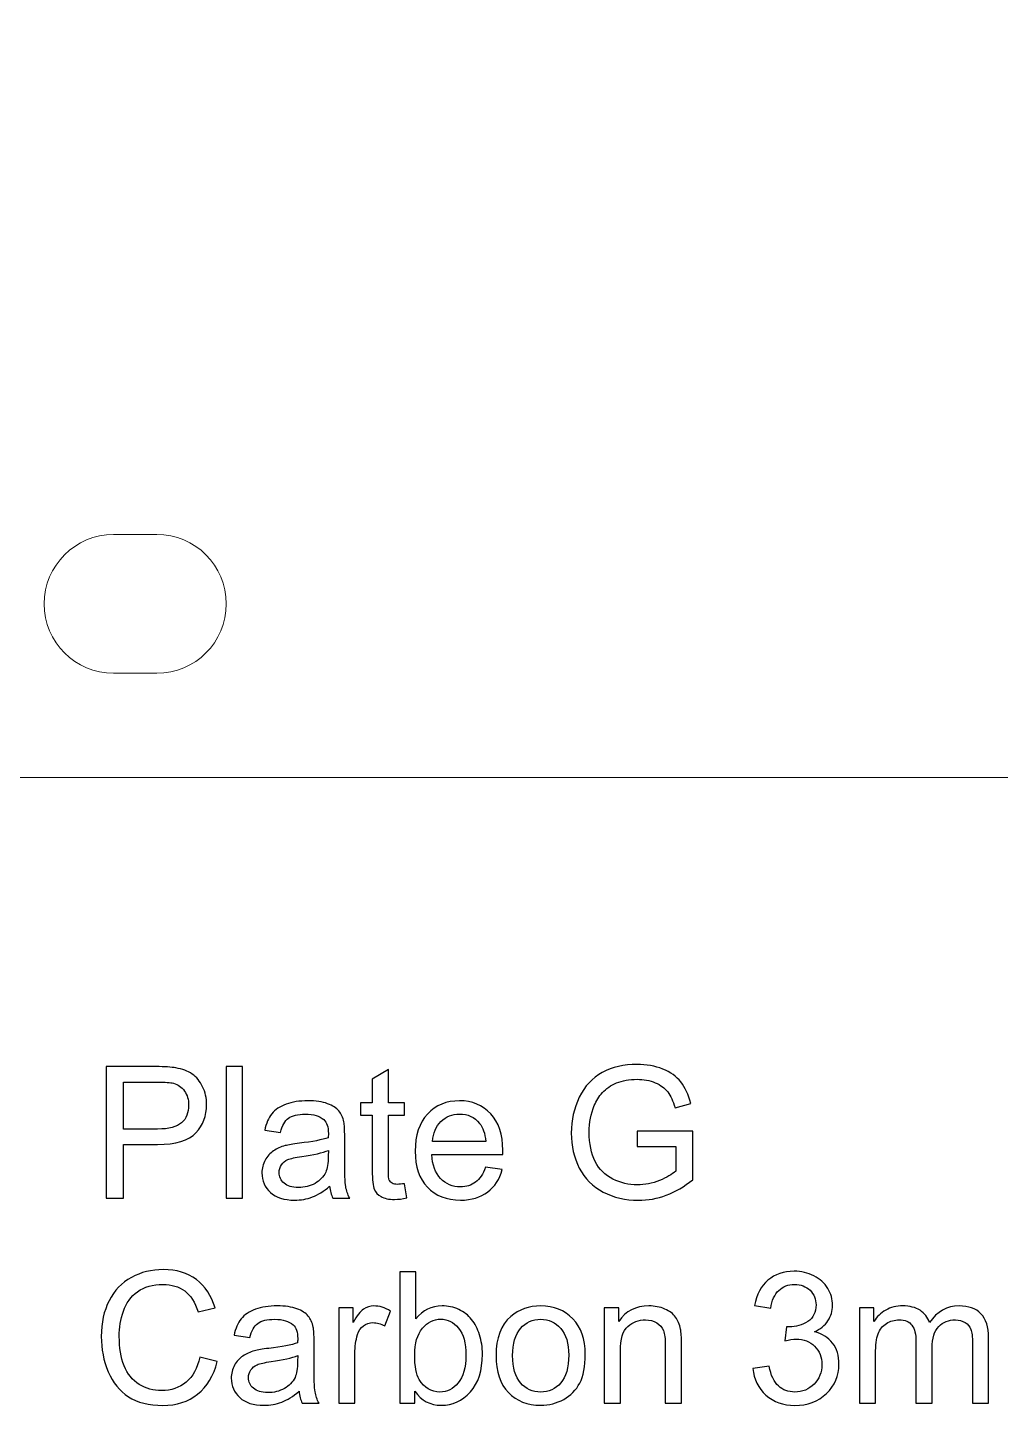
# Model space of a CAD drawing. Header units: millimetres. Extents: x -182 to 182, y -145 to 145.
# Drawn here: x -62.54 to -40.1, y 6.64 to 38.41 of the extents above; entities that cross this region are included whole.
import ezdxf

# ---------------------------------------------------------------- set-up
doc = ezdxf.new("R2010")
doc.units = ezdxf.units.MM
doc.header["$MEASUREMENT"] = 0
doc.layers.add('layer 1', color=7, linetype='Continuous')

msp = doc.modelspace()

# ---------------------------------------------------------------- linework, layer by layer
at = {"layer": 'layer 1', "color": 7, "lineweight": 9}
for points, knots in [([(-66.5555, 77.1224), (-66.5555, 77.1224), (-18.5555, 77.1224), (-18.5555, 77.1224), (-18.5555, 77.1224), (-16.3555, 77.1224), (-14.5555, 75.3224), (-14.5555, 73.1224), (-14.5555, 73.1224), (-14.5555, 73.1224), (-14.5555, 25.1224), (-14.5555, 25.1224), (-14.5555, 25.1224), (-14.5555, 22.9224), (-16.3555, 21.1224), (-18.5555, 21.1224), (-18.5555, 21.1224), (-18.5555, 21.1224), (-66.5555, 21.1224), (-66.5555, 21.1224), (-66.5555, 21.1224), (-68.7555, 21.1224), (-70.5555, 22.9224), (-70.5555, 25.1224), (-70.5555, 25.1224), (-70.5555, 25.1224), (-70.5555, 73.1224), (-70.5555, 73.1224), (-70.5555, 73.1224), (-70.5555, 75.3224), (-68.7555, 77.1224), (-66.5555, 77.1224)], [0, 0, 0, 0, 0.1111111, 0.1111111, 0.1111111, 0.1111111, 0.2222222, 0.2222222, 0.2222222, 0.2222222, 0.3333333, 0.3333333, 0.3333333, 0.3333333, 0.4444444, 0.4444444, 0.4444444, 0.4444444, 0.5555556, 0.5555556, 0.5555556, 0.5555556, 0.6666667, 0.6666667, 0.6666667, 0.6666667, 0.7777778, 0.7777778, 0.7777778, 0.7777778, 1, 1, 1, 1]), ([(-59.5637, 26.7224), (-59.5637, 26.7224), (-59.5555, 26.7224), (-59.5555, 26.7224), (-59.5555, 26.7224), (-58.6719, 26.7224), (-57.9555, 26.006), (-57.9555, 25.1224), (-57.9555, 25.1224), (-57.9555, 24.2388), (-58.6719, 23.5224), (-59.5555, 23.5224), (-59.5555, 23.5224), (-59.5555, 23.5224), (-59.5637, 23.5224), (-59.5637, 23.5224), (-59.5637, 23.5224), (-59.5637, 23.5224), (-60.5473, 23.5224), (-60.5473, 23.5224), (-60.5473, 23.5224), (-60.5473, 23.5224), (-60.5555, 23.5224), (-60.5555, 23.5224), (-60.5555, 23.5224), (-61.4391, 23.5224), (-62.1555, 24.2388), (-62.1555, 25.1224), (-62.1555, 25.1224), (-62.1555, 26.006), (-61.4391, 26.7224), (-60.5555, 26.7224), (-60.5555, 26.7224), (-60.5555, 26.7224), (-60.5473, 26.7224), (-60.5473, 26.7224), (-60.5473, 26.7224), (-60.5473, 26.7224), (-59.5637, 26.7224), (-59.5637, 26.7224)], [0, 0, 0, 0, 0.0909091, 0.0909091, 0.0909091, 0.0909091, 0.1818182, 0.1818182, 0.1818182, 0.1818182, 0.2727273, 0.2727273, 0.2727273, 0.2727273, 0.3636364, 0.3636364, 0.3636364, 0.3636364, 0.4545455, 0.4545455, 0.4545455, 0.4545455, 0.5454545, 0.5454545, 0.5454545, 0.5454545, 0.6363636, 0.6363636, 0.6363636, 0.6363636, 0.7272727, 0.7272727, 0.7272727, 0.7272727, 0.8181818, 0.8181818, 0.8181818, 0.8181818, 1, 1, 1, 1])]:
    msp.add_open_spline(points, degree=3, knots=knots, dxfattribs=at)
at = {"layer": 'layer 1', "color": 242}
for points, knots in [([(-60.7241, 11.4224), (-60.7241, 11.4224), (-60.7241, 14.4534), (-60.7241, 14.4534), (-60.7241, 14.4534), (-60.7241, 14.4534), (-59.5797, 14.4534), (-59.5797, 14.4534), (-59.5797, 14.4534), (-59.3787, 14.4534), (-59.2248, 14.4436), (-59.1183, 14.4245), (-59.1183, 14.4245), (-58.9694, 14.3998), (-58.8446, 14.3525), (-58.7437, 14.2834), (-58.7437, 14.2834), (-58.6428, 14.2136), (-58.5616, 14.1162), (-58.5002, 13.9913), (-58.5002, 13.9913), (-58.4389, 13.8664), (-58.4085, 13.7288), (-58.4085, 13.5786), (-58.4085, 13.5786), (-58.4085, 13.3217), (-58.4904, 13.1037), (-58.6548, 12.9259), (-58.6548, 12.9259), (-58.8184, 12.7474), (-59.1155, 12.6585), (-59.5445, 12.6585), (-59.5445, 12.6585), (-59.5445, 12.6585), (-60.322, 12.6585), (-60.322, 12.6585), (-60.322, 12.6585), (-60.322, 12.6585), (-60.322, 11.4224), (-60.322, 11.4224), (-60.322, 11.4224), (-60.322, 11.4224), (-60.7241, 11.4224), (-60.7241, 11.4224)], [0, 0, 0, 0, 0.0833333, 0.0833333, 0.0833333, 0.0833333, 0.1666667, 0.1666667, 0.1666667, 0.1666667, 0.25, 0.25, 0.25, 0.25, 0.3333333, 0.3333333, 0.3333333, 0.3333333, 0.4166667, 0.4166667, 0.4166667, 0.4166667, 0.5, 0.5, 0.5, 0.5, 0.5833333, 0.5833333, 0.5833333, 0.5833333, 0.6666667, 0.6666667, 0.6666667, 0.6666667, 0.75, 0.75, 0.75, 0.75, 0.8333333, 0.8333333, 0.8333333, 0.8333333, 1, 1, 1, 1]), ([(-57.9556, 11.4224), (-57.9556, 11.4224), (-57.9556, 14.4534), (-57.9556, 14.4534), (-57.9556, 14.4534), (-57.9556, 14.4534), (-57.583, 14.4534), (-57.583, 14.4534), (-57.583, 14.4534), (-57.583, 14.4534), (-57.583, 11.4224), (-57.583, 11.4224), (-57.583, 11.4224), (-57.583, 11.4224), (-57.9556, 11.4224), (-57.9556, 11.4224)], [0, 0, 0, 0, 0.2, 0.2, 0.2, 0.2, 0.4, 0.4, 0.4, 0.4, 0.6, 0.6, 0.6, 0.6, 1, 1, 1, 1]), ([(-53.8436, 11.7547), (-53.8436, 11.7547), (-53.7928, 11.4259), (-53.7928, 11.4259), (-53.7928, 11.4259), (-53.8973, 11.4041), (-53.9911, 11.3928), (-54.0729, 11.3928), (-54.0729, 11.3928), (-54.2077, 11.3928), (-54.3121, 11.4139), (-54.3869, 11.457), (-54.3869, 11.457), (-54.461, 11.5), (-54.5132, 11.5557), (-54.5435, 11.6256), (-54.5435, 11.6256), (-54.5739, 11.6954), (-54.5887, 11.8422), (-54.5887, 12.0659), (-54.5887, 12.0659), (-54.5887, 12.0659), (-54.5887, 13.3316), (-54.5887, 13.3316), (-54.5887, 13.3316), (-54.5887, 13.3316), (-54.8639, 13.3316), (-54.8639, 13.3316), (-54.8639, 13.3316), (-54.8639, 13.3316), (-54.8639, 13.6195), (-54.8639, 13.6195), (-54.8639, 13.6195), (-54.8639, 13.6195), (-54.5887, 13.6195), (-54.5887, 13.6195), (-54.5887, 13.6195), (-54.5887, 13.6195), (-54.5887, 14.1628), (-54.5887, 14.1628), (-54.5887, 14.1628), (-54.5887, 14.1628), (-54.2162, 14.3864), (-54.2162, 14.3864), (-54.2162, 14.3864), (-54.2162, 14.3864), (-54.2162, 13.6195), (-54.2162, 13.6195), (-54.2162, 13.6195), (-54.2162, 13.6195), (-53.8436, 13.6195), (-53.8436, 13.6195), (-53.8436, 13.6195), (-53.8436, 13.6195), (-53.8436, 13.3316), (-53.8436, 13.3316), (-53.8436, 13.3316), (-53.8436, 13.3316), (-54.2162, 13.3316), (-54.2162, 13.3316), (-54.2162, 13.3316), (-54.2162, 13.3316), (-54.2162, 12.0447), (-54.2162, 12.0447), (-54.2162, 12.0447), (-54.2162, 11.9382), (-54.2098, 11.8697), (-54.1964, 11.8394), (-54.1964, 11.8394), (-54.1837, 11.809), (-54.1626, 11.7851), (-54.1329, 11.7667), (-54.1329, 11.7667), (-54.1033, 11.7491), (-54.061, 11.7399), (-54.0059, 11.7399), (-54.0059, 11.7399), (-53.965, 11.7399), (-53.9107, 11.7448), (-53.8436, 11.7547)], [0, 0, 0, 0, 0.047619, 0.047619, 0.047619, 0.047619, 0.0952381, 0.0952381, 0.0952381, 0.0952381, 0.1428571, 0.1428571, 0.1428571, 0.1428571, 0.1904762, 0.1904762, 0.1904762, 0.1904762, 0.2380952, 0.2380952, 0.2380952, 0.2380952, 0.2857143, 0.2857143, 0.2857143, 0.2857143, 0.3333333, 0.3333333, 0.3333333, 0.3333333, 0.3809524, 0.3809524, 0.3809524, 0.3809524, 0.4285714, 0.4285714, 0.4285714, 0.4285714, 0.4761905, 0.4761905, 0.4761905, 0.4761905, 0.5238095, 0.5238095, 0.5238095, 0.5238095, 0.5714286, 0.5714286, 0.5714286, 0.5714286, 0.6190476, 0.6190476, 0.6190476, 0.6190476, 0.6666667, 0.6666667, 0.6666667, 0.6666667, 0.7142857, 0.7142857, 0.7142857, 0.7142857, 0.7619048, 0.7619048, 0.7619048, 0.7619048, 0.8095238, 0.8095238, 0.8095238, 0.8095238, 0.8571429, 0.8571429, 0.8571429, 0.8571429, 0.9047619, 0.9047619, 0.9047619, 0.9047619, 1, 1, 1, 1]), ([(-48.4807, 12.612), (-48.4807, 12.612), (-48.4807, 12.9676), (-48.4807, 12.9676), (-48.4807, 12.9676), (-48.4807, 12.9676), (-47.198, 12.9676), (-47.198, 12.9676), (-47.198, 12.9676), (-47.198, 12.9676), (-47.198, 11.8443), (-47.198, 11.8443), (-47.198, 11.8443), (-47.3948, 11.6877), (-47.598, 11.5692), (-47.8076, 11.4901), (-47.8076, 11.4901), (-48.0171, 11.4111), (-48.2323, 11.3716), (-48.4525, 11.3716), (-48.4525, 11.3716), (-48.7502, 11.3716), (-49.0204, 11.4351), (-49.2638, 11.5628), (-49.2638, 11.5628), (-49.5066, 11.6898), (-49.6907, 11.8747), (-49.8142, 12.1153), (-49.8142, 12.1153), (-49.9383, 12.3565), (-50.0004, 12.6261), (-50.0004, 12.9231), (-50.0004, 12.9231), (-50.0004, 13.218), (-49.9391, 13.4932), (-49.8156, 13.7493), (-49.8156, 13.7493), (-49.6921, 14.0047), (-49.515, 14.1945), (-49.2836, 14.318), (-49.2836, 14.318), (-49.0522, 14.4422), (-48.7855, 14.5042), (-48.4835, 14.5042), (-48.4835, 14.5042), (-48.2648, 14.5042), (-48.0665, 14.469), (-47.8894, 14.3977), (-47.8894, 14.3977), (-47.7123, 14.3264), (-47.5733, 14.2277), (-47.4732, 14.1014), (-47.4732, 14.1014), (-47.3723, 13.9744), (-47.2961, 13.8086), (-47.2439, 13.6047), (-47.2439, 13.6047), (-47.2439, 13.6047), (-47.6058, 13.5059), (-47.6058, 13.5059), (-47.6058, 13.5059), (-47.6517, 13.6597), (-47.7081, 13.7811), (-47.7751, 13.87), (-47.7751, 13.87), (-47.8429, 13.9581), (-47.9388, 14.0287), (-48.0644, 14.0816), (-48.0644, 14.0816), (-48.1893, 14.1345), (-48.3283, 14.1613), (-48.4814, 14.1613), (-48.4814, 14.1613), (-48.6641, 14.1613), (-48.8222, 14.1331), (-48.9562, 14.0774), (-48.9562, 14.0774), (-49.0896, 14.0216), (-49.1968, 13.9483), (-49.2794, 13.8565), (-49.2794, 13.8565), (-49.3612, 13.7655), (-49.4247, 13.6653), (-49.4699, 13.5567), (-49.4699, 13.5567), (-49.5468, 13.3683), (-49.5856, 13.1651), (-49.5856, 12.9457), (-49.5856, 12.9457), (-49.5856, 12.6748), (-49.539, 12.4483), (-49.4466, 12.2655), (-49.4466, 12.2655), (-49.3534, 12.0835), (-49.218, 11.948), (-49.0409, 11.8598), (-49.0409, 11.8598), (-48.8631, 11.7716), (-48.6747, 11.7272), (-48.475, 11.7272), (-48.475, 11.7272), (-48.3015, 11.7272), (-48.1321, 11.7611), (-47.967, 11.8281), (-47.967, 11.8281), (-47.8019, 11.8958), (-47.6771, 11.9671), (-47.5917, 12.044), (-47.5917, 12.044), (-47.5917, 12.044), (-47.5917, 12.612), (-47.5917, 12.612), (-47.5917, 12.612), (-47.5917, 12.612), (-48.4807, 12.612), (-48.4807, 12.612)], [0, 0, 0, 0, 0.0333333, 0.0333333, 0.0333333, 0.0333333, 0.0666667, 0.0666667, 0.0666667, 0.0666667, 0.1, 0.1, 0.1, 0.1, 0.1333333, 0.1333333, 0.1333333, 0.1333333, 0.1666667, 0.1666667, 0.1666667, 0.1666667, 0.2, 0.2, 0.2, 0.2, 0.2333333, 0.2333333, 0.2333333, 0.2333333, 0.2666667, 0.2666667, 0.2666667, 0.2666667, 0.3, 0.3, 0.3, 0.3, 0.3333333, 0.3333333, 0.3333333, 0.3333333, 0.3666667, 0.3666667, 0.3666667, 0.3666667, 0.4, 0.4, 0.4, 0.4, 0.4333333, 0.4333333, 0.4333333, 0.4333333, 0.4666667, 0.4666667, 0.4666667, 0.4666667, 0.5, 0.5, 0.5, 0.5, 0.5333333, 0.5333333, 0.5333333, 0.5333333, 0.5666667, 0.5666667, 0.5666667, 0.5666667, 0.6, 0.6, 0.6, 0.6, 0.6333333, 0.6333333, 0.6333333, 0.6333333, 0.6666667, 0.6666667, 0.6666667, 0.6666667, 0.7, 0.7, 0.7, 0.7, 0.7333333, 0.7333333, 0.7333333, 0.7333333, 0.7666667, 0.7666667, 0.7666667, 0.7666667, 0.8, 0.8, 0.8, 0.8, 0.8333333, 0.8333333, 0.8333333, 0.8333333, 0.8666667, 0.8666667, 0.8666667, 0.8666667, 0.9, 0.9, 0.9, 0.9, 0.9333333, 0.9333333, 0.9333333, 0.9333333, 1, 1, 1, 1]), ([(-60.322, 13.0141), (-60.322, 13.0141), (-59.5388, 13.0141), (-59.5388, 13.0141), (-59.5388, 13.0141), (-59.2792, 13.0141), (-59.0957, 13.0621), (-58.9864, 13.1588), (-58.9864, 13.1588), (-58.8777, 13.2554), (-58.8234, 13.3909), (-58.8234, 13.5666), (-58.8234, 13.5666), (-58.8234, 13.6929), (-58.8551, 13.8015), (-58.9193, 13.8918), (-58.9193, 13.8918), (-58.9835, 13.9821), (-59.0682, 14.0421), (-59.1726, 14.071), (-59.1726, 14.071), (-59.2404, 14.0887), (-59.3652, 14.0978), (-59.5466, 14.0978), (-59.5466, 14.0978), (-59.5466, 14.0978), (-60.322, 14.0978), (-60.322, 14.0978), (-60.322, 14.0978), (-60.322, 14.0978), (-60.322, 13.0141), (-60.322, 13.0141)], [0, 0, 0, 0, 0.1111111, 0.1111111, 0.1111111, 0.1111111, 0.2222222, 0.2222222, 0.2222222, 0.2222222, 0.3333333, 0.3333333, 0.3333333, 0.3333333, 0.4444444, 0.4444444, 0.4444444, 0.4444444, 0.5555556, 0.5555556, 0.5555556, 0.5555556, 0.6666667, 0.6666667, 0.6666667, 0.6666667, 0.7777778, 0.7777778, 0.7777778, 0.7777778, 1, 1, 1, 1]), ([(-55.5715, 11.6976), (-55.7098, 11.5797), (-55.8432, 11.4972), (-55.9709, 11.4485), (-55.9709, 11.4485), (-56.0986, 11.3998), (-56.2354, 11.3758), (-56.3822, 11.3758), (-56.3822, 11.3758), (-56.6235, 11.3758), (-56.809, 11.4344), (-56.9389, 11.5522), (-56.9389, 11.5522), (-57.0687, 11.6693), (-57.1336, 11.8196), (-57.1336, 12.0024), (-57.1336, 12.0024), (-57.1336, 12.1096), (-57.1089, 12.2077), (-57.0602, 12.2966), (-57.0602, 12.2966), (-57.0108, 12.3855), (-56.9466, 12.456), (-56.8676, 12.5097), (-56.8676, 12.5097), (-56.7879, 12.5633), (-56.699, 12.6042), (-56.5995, 12.6317), (-56.5995, 12.6317), (-56.5261, 12.6508), (-56.4154, 12.6691), (-56.2679, 12.6875), (-56.2679, 12.6875), (-55.9673, 12.7227), (-55.7451, 12.7658), (-55.6033, 12.8152), (-55.6033, 12.8152), (-55.6019, 12.866), (-55.6011, 12.8984), (-55.6011, 12.9118), (-55.6011, 12.9118), (-55.6011, 13.0628), (-55.6364, 13.1693), (-55.707, 13.2314), (-55.707, 13.2314), (-55.8022, 13.3154), (-55.944, 13.357), (-56.1317, 13.357), (-56.1317, 13.357), (-56.3074, 13.357), (-56.4372, 13.326), (-56.5205, 13.2646), (-56.5205, 13.2646), (-56.6044, 13.2032), (-56.6658, 13.0946), (-56.706, 12.9379), (-56.706, 12.9379), (-56.706, 12.9379), (-57.0701, 12.9887), (-57.0701, 12.9887), (-57.0701, 12.9887), (-57.0369, 13.1446), (-56.9826, 13.2709), (-56.9064, 13.3669), (-56.9064, 13.3669), (-56.8302, 13.4629), (-56.7201, 13.5362), (-56.5762, 13.5884), (-56.5762, 13.5884), (-56.433, 13.6399), (-56.2658, 13.666), (-56.0767, 13.666), (-56.0767, 13.666), (-55.889, 13.666), (-55.7359, 13.6442), (-55.6181, 13.5997), (-55.6181, 13.5997), (-55.501, 13.5553), (-55.4142, 13.5002), (-55.3591, 13.4332), (-55.3591, 13.4332), (-55.3041, 13.3662), (-55.2653, 13.2815), (-55.2427, 13.1792), (-55.2427, 13.1792), (-55.2307, 13.1157), (-55.2244, 13.0014), (-55.2244, 12.837), (-55.2244, 12.837), (-55.2244, 12.837), (-55.2244, 12.3431), (-55.2244, 12.3431), (-55.2244, 12.3431), (-55.2244, 11.9981), (-55.2166, 11.7801), (-55.2011, 11.6877), (-55.2011, 11.6877), (-55.1863, 11.5953), (-55.1552, 11.5071), (-55.1101, 11.4224), (-55.1101, 11.4224), (-55.1101, 11.4224), (-55.4995, 11.4224), (-55.4995, 11.4224), (-55.4995, 11.4224), (-55.5369, 11.5007), (-55.5609, 11.5924), (-55.5715, 11.6976)], [0, 0, 0, 0, 0.0357143, 0.0357143, 0.0357143, 0.0357143, 0.0714286, 0.0714286, 0.0714286, 0.0714286, 0.1071429, 0.1071429, 0.1071429, 0.1071429, 0.1428571, 0.1428571, 0.1428571, 0.1428571, 0.1785714, 0.1785714, 0.1785714, 0.1785714, 0.2142857, 0.2142857, 0.2142857, 0.2142857, 0.25, 0.25, 0.25, 0.25, 0.2857143, 0.2857143, 0.2857143, 0.2857143, 0.3214286, 0.3214286, 0.3214286, 0.3214286, 0.3571429, 0.3571429, 0.3571429, 0.3571429, 0.3928571, 0.3928571, 0.3928571, 0.3928571, 0.4285714, 0.4285714, 0.4285714, 0.4285714, 0.4642857, 0.4642857, 0.4642857, 0.4642857, 0.5, 0.5, 0.5, 0.5, 0.5357143, 0.5357143, 0.5357143, 0.5357143, 0.5714286, 0.5714286, 0.5714286, 0.5714286, 0.6071429, 0.6071429, 0.6071429, 0.6071429, 0.6428571, 0.6428571, 0.6428571, 0.6428571, 0.6785714, 0.6785714, 0.6785714, 0.6785714, 0.7142857, 0.7142857, 0.7142857, 0.7142857, 0.75, 0.75, 0.75, 0.75, 0.7857143, 0.7857143, 0.7857143, 0.7857143, 0.8214286, 0.8214286, 0.8214286, 0.8214286, 0.8571429, 0.8571429, 0.8571429, 0.8571429, 0.8928571, 0.8928571, 0.8928571, 0.8928571, 0.9285714, 0.9285714, 0.9285714, 0.9285714, 1, 1, 1, 1]), ([(-51.9774, 12.1336), (-51.9774, 12.1336), (-51.5922, 12.0828), (-51.5922, 12.0828), (-51.5922, 12.0828), (-51.6522, 11.8591), (-51.7643, 11.6849), (-51.928, 11.5614), (-51.928, 11.5614), (-52.0917, 11.4379), (-52.3006, 11.3758), (-52.5553, 11.3758), (-52.5553, 11.3758), (-52.8756, 11.3758), (-53.1296, 11.4746), (-53.3173, 11.6722), (-53.3173, 11.6722), (-53.5049, 11.869), (-53.5988, 12.1463), (-53.5988, 12.5026), (-53.5988, 12.5026), (-53.5988, 12.8709), (-53.5042, 13.1573), (-53.3144, 13.3605), (-53.3144, 13.3605), (-53.1246, 13.5644), (-52.8784, 13.666), (-52.5757, 13.666), (-52.5757, 13.666), (-52.2829, 13.666), (-52.0437, 13.5666), (-51.8582, 13.3669), (-51.8582, 13.3669), (-51.6726, 13.1672), (-51.5795, 12.8864), (-51.5795, 12.5245), (-51.5795, 12.5245), (-51.5795, 12.5026), (-51.5802, 12.4694), (-51.5816, 12.4257), (-51.5816, 12.4257), (-51.5816, 12.4257), (-53.2178, 12.4257), (-53.2178, 12.4257), (-53.2178, 12.4257), (-53.2037, 12.1851), (-53.1359, 12.0002), (-53.0132, 11.8725), (-53.0132, 11.8725), (-52.8911, 11.7448), (-52.738, 11.6806), (-52.5553, 11.6806), (-52.5553, 11.6806), (-52.4191, 11.6806), (-52.3027, 11.7166), (-52.2067, 11.7886), (-52.2067, 11.7886), (-52.1101, 11.8605), (-52.0339, 11.9756), (-51.9774, 12.1336)], [0, 0, 0, 0, 0.0625, 0.0625, 0.0625, 0.0625, 0.125, 0.125, 0.125, 0.125, 0.1875, 0.1875, 0.1875, 0.1875, 0.25, 0.25, 0.25, 0.25, 0.3125, 0.3125, 0.3125, 0.3125, 0.375, 0.375, 0.375, 0.375, 0.4375, 0.4375, 0.4375, 0.4375, 0.5, 0.5, 0.5, 0.5, 0.5625, 0.5625, 0.5625, 0.5625, 0.625, 0.625, 0.625, 0.625, 0.6875, 0.6875, 0.6875, 0.6875, 0.75, 0.75, 0.75, 0.75, 0.8125, 0.8125, 0.8125, 0.8125, 0.875, 0.875, 0.875, 0.875, 1, 1, 1, 1]), ([(-53.1966, 12.7305), (-53.1966, 12.7305), (-51.9732, 12.7305), (-51.9732, 12.7305), (-51.9732, 12.7305), (-51.9894, 12.9153), (-52.0367, 13.0536), (-52.1136, 13.1461), (-52.1136, 13.1461), (-52.2314, 13.2893), (-52.3852, 13.3613), (-52.5736, 13.3613), (-52.5736, 13.3613), (-52.7443, 13.3613), (-52.8876, 13.3041), (-53.004, 13.1898), (-53.004, 13.1898), (-53.1197, 13.0755), (-53.1839, 12.9224), (-53.1966, 12.7305)], [0, 0, 0, 0, 0.1666667, 0.1666667, 0.1666667, 0.1666667, 0.3333333, 0.3333333, 0.3333333, 0.3333333, 0.5, 0.5, 0.5, 0.5, 0.6666667, 0.6666667, 0.6666667, 0.6666667, 1, 1, 1, 1]), ([(-55.6011, 12.5231), (-55.7366, 12.468), (-55.9398, 12.4215), (-56.2107, 12.3834), (-56.2107, 12.3834), (-56.3646, 12.3615), (-56.4732, 12.3368), (-56.5367, 12.3093), (-56.5367, 12.3093), (-56.6002, 12.2818), (-56.6489, 12.2415), (-56.6835, 12.1893), (-56.6835, 12.1893), (-56.718, 12.1364), (-56.7357, 12.0779), (-56.7357, 12.0129), (-56.7357, 12.0129), (-56.7357, 11.9149), (-56.6983, 11.8323), (-56.6228, 11.7667), (-56.6228, 11.7667), (-56.5473, 11.7011), (-56.4372, 11.6679), (-56.2926, 11.6679), (-56.2926, 11.6679), (-56.1494, 11.6679), (-56.0217, 11.699), (-55.9095, 11.7618), (-55.9095, 11.7618), (-55.798, 11.8239), (-55.7154, 11.9092), (-55.6632, 12.0172), (-55.6632, 12.0172), (-55.623, 12.1011), (-55.6033, 12.2246), (-55.6033, 12.3876), (-55.6033, 12.3876), (-55.6033, 12.3876), (-55.6011, 12.5231), (-55.6011, 12.5231)], [0, 0, 0, 0, 0.0909091, 0.0909091, 0.0909091, 0.0909091, 0.1818182, 0.1818182, 0.1818182, 0.1818182, 0.2727273, 0.2727273, 0.2727273, 0.2727273, 0.3636364, 0.3636364, 0.3636364, 0.3636364, 0.4545455, 0.4545455, 0.4545455, 0.4545455, 0.5454545, 0.5454545, 0.5454545, 0.5454545, 0.6363636, 0.6363636, 0.6363636, 0.6363636, 0.7272727, 0.7272727, 0.7272727, 0.7272727, 0.8181818, 0.8181818, 0.8181818, 0.8181818, 1, 1, 1, 1]), ([(-58.5652, 7.7564), (-58.5652, 7.7564), (-58.163, 7.6548), (-58.163, 7.6548), (-58.163, 7.6548), (-58.2469, 7.3253), (-58.3979, 7.0748), (-58.616, 6.9019), (-58.616, 6.9019), (-58.834, 6.7291), (-59.1007, 6.6423), (-59.416, 6.6423), (-59.416, 6.6423), (-59.742, 6.6423), (-60.0073, 6.7086), (-60.2119, 6.842), (-60.2119, 6.842), (-60.4165, 6.9746), (-60.5717, 7.1672), (-60.6783, 7.4191), (-60.6783, 7.4191), (-60.7848, 7.6717), (-60.8384, 7.9419), (-60.8384, 8.2312), (-60.8384, 8.2312), (-60.8384, 8.5466), (-60.7785, 8.8217), (-60.6578, 9.0567), (-60.6578, 9.0567), (-60.5372, 9.2916), (-60.3657, 9.4701), (-60.1435, 9.5922), (-60.1435, 9.5922), (-59.9212, 9.7143), (-59.6764, 9.7749), (-59.4097, 9.7749), (-59.4097, 9.7749), (-59.1063, 9.7749), (-58.8516, 9.698), (-58.6456, 9.5435), (-58.6456, 9.5435), (-58.4389, 9.389), (-58.2949, 9.1724), (-58.2138, 8.893), (-58.2138, 8.893), (-58.2138, 8.893), (-58.6075, 8.7999), (-58.6075, 8.7999), (-58.6075, 8.7999), (-58.6773, 9.02), (-58.7796, 9.1809), (-58.913, 9.2811), (-58.913, 9.2811), (-59.0463, 9.382), (-59.2143, 9.432), (-59.4168, 9.432), (-59.4168, 9.432), (-59.6489, 9.432), (-59.8436, 9.3763), (-59.9995, 9.2648), (-59.9995, 9.2648), (-60.1555, 9.1534), (-60.2655, 9.0031), (-60.3283, 8.8154), (-60.3283, 8.8154), (-60.3918, 8.627), (-60.4236, 8.433), (-60.4236, 8.2333), (-60.4236, 8.2333), (-60.4236, 7.9758), (-60.3862, 7.7507), (-60.3114, 7.5588), (-60.3114, 7.5588), (-60.2366, 7.3662), (-60.1202, 7.223), (-59.9621, 7.1277), (-59.9621, 7.1277), (-59.8041, 7.0325), (-59.6334, 6.9852), (-59.4492, 6.9852), (-59.4492, 6.9852), (-59.2248, 6.9852), (-59.0358, 7.0501), (-58.8805, 7.1792), (-58.8805, 7.1792), (-58.7253, 7.309), (-58.6202, 7.501), (-58.5652, 7.7564)], [0, 0, 0, 0, 0.0434783, 0.0434783, 0.0434783, 0.0434783, 0.0869565, 0.0869565, 0.0869565, 0.0869565, 0.1304348, 0.1304348, 0.1304348, 0.1304348, 0.173913, 0.173913, 0.173913, 0.173913, 0.2173913, 0.2173913, 0.2173913, 0.2173913, 0.2608696, 0.2608696, 0.2608696, 0.2608696, 0.3043478, 0.3043478, 0.3043478, 0.3043478, 0.3478261, 0.3478261, 0.3478261, 0.3478261, 0.3913043, 0.3913043, 0.3913043, 0.3913043, 0.4347826, 0.4347826, 0.4347826, 0.4347826, 0.4782609, 0.4782609, 0.4782609, 0.4782609, 0.5217391, 0.5217391, 0.5217391, 0.5217391, 0.5652174, 0.5652174, 0.5652174, 0.5652174, 0.6086957, 0.6086957, 0.6086957, 0.6086957, 0.6521739, 0.6521739, 0.6521739, 0.6521739, 0.6956522, 0.6956522, 0.6956522, 0.6956522, 0.7391304, 0.7391304, 0.7391304, 0.7391304, 0.7826087, 0.7826087, 0.7826087, 0.7826087, 0.826087, 0.826087, 0.826087, 0.826087, 0.8695652, 0.8695652, 0.8695652, 0.8695652, 0.9130435, 0.9130435, 0.9130435, 0.9130435, 1, 1, 1, 1]), ([(-53.6066, 6.6931), (-53.6066, 6.6931), (-53.9537, 6.6931), (-53.9537, 6.6931), (-53.9537, 6.6931), (-53.9537, 6.6931), (-53.9537, 9.7241), (-53.9537, 9.7241), (-53.9537, 9.7241), (-53.9537, 9.7241), (-53.5812, 9.7241), (-53.5812, 9.7241), (-53.5812, 9.7241), (-53.5812, 9.7241), (-53.5812, 8.6425), (-53.5812, 8.6425), (-53.5812, 8.6425), (-53.4239, 8.8387), (-53.2235, 8.9367), (-52.9794, 8.9367), (-52.9794, 8.9367), (-52.8446, 8.9367), (-52.7162, 8.9099), (-52.5956, 8.8556), (-52.5956, 8.8556), (-52.4749, 8.8013), (-52.3761, 8.7244), (-52.2978, 8.6263), (-52.2978, 8.6263), (-52.2202, 8.5275), (-52.1588, 8.409), (-52.1151, 8.27), (-52.1151, 8.27), (-52.0706, 8.1317), (-52.0488, 7.9828), (-52.0488, 7.8248), (-52.0488, 7.8248), (-52.0488, 7.4494), (-52.1419, 7.1588), (-52.3274, 6.9542), (-52.3274, 6.9542), (-52.5137, 6.7488), (-52.7367, 6.6465), (-52.997, 6.6465), (-52.997, 6.6465), (-53.2559, 6.6465), (-53.4591, 6.7545), (-53.6066, 6.9697), (-53.6066, 6.9697), (-53.6066, 6.9697), (-53.6066, 6.6931), (-53.6066, 6.6931)], [0, 0, 0, 0, 0.0714286, 0.0714286, 0.0714286, 0.0714286, 0.1428571, 0.1428571, 0.1428571, 0.1428571, 0.2142857, 0.2142857, 0.2142857, 0.2142857, 0.2857143, 0.2857143, 0.2857143, 0.2857143, 0.3571429, 0.3571429, 0.3571429, 0.3571429, 0.4285714, 0.4285714, 0.4285714, 0.4285714, 0.5, 0.5, 0.5, 0.5, 0.5714286, 0.5714286, 0.5714286, 0.5714286, 0.6428571, 0.6428571, 0.6428571, 0.6428571, 0.7142857, 0.7142857, 0.7142857, 0.7142857, 0.7857143, 0.7857143, 0.7857143, 0.7857143, 0.8571429, 0.8571429, 0.8571429, 0.8571429, 1, 1, 1, 1]), ([(-45.8117, 7.4974), (-45.8117, 7.4974), (-45.4392, 7.5482), (-45.4392, 7.5482), (-45.4392, 7.5482), (-45.3961, 7.3366), (-45.3242, 7.1842), (-45.2219, 7.091), (-45.2219, 7.091), (-45.1196, 6.9979), (-44.994, 6.9513), (-44.8451, 6.9513), (-44.8451, 6.9513), (-44.6687, 6.9513), (-44.5198, 7.012), (-44.3999, 7.1334), (-44.3999, 7.1334), (-44.28, 7.2547), (-44.22, 7.405), (-44.22, 7.5842), (-44.22, 7.5842), (-44.22, 7.755), (-44.2757, 7.8961), (-44.3879, 8.0075), (-44.3879, 8.0075), (-44.4994, 8.1183), (-44.6412, 8.174), (-44.8141, 8.174), (-44.8141, 8.174), (-44.8846, 8.174), (-44.9721, 8.1599), (-45.0772, 8.1324), (-45.0772, 8.1324), (-45.0772, 8.1324), (-45.0356, 8.4584), (-45.0356, 8.4584), (-45.0356, 8.4584), (-45.0109, 8.4556), (-44.9904, 8.4542), (-44.9756, 8.4542), (-44.9756, 8.4542), (-44.8162, 8.4542), (-44.6736, 8.4958), (-44.5459, 8.5783), (-44.5459, 8.5783), (-44.4189, 8.6609), (-44.3554, 8.7879), (-44.3554, 8.9593), (-44.3554, 8.9593), (-44.3554, 9.0955), (-44.402, 9.2084), (-44.4944, 9.298), (-44.4944, 9.298), (-44.5869, 9.3876), (-44.7061, 9.432), (-44.8522, 9.432), (-44.8522, 9.432), (-44.9975, 9.432), (-45.1181, 9.3862), (-45.2148, 9.2945), (-45.2148, 9.2945), (-45.3115, 9.2027), (-45.3736, 9.0652), (-45.4011, 8.8817), (-45.4011, 8.8817), (-45.4011, 8.8817), (-45.7736, 8.9494), (-45.7736, 8.9494), (-45.7736, 8.9494), (-45.7277, 9.1992), (-45.6247, 9.3932), (-45.4632, 9.5308), (-45.4632, 9.5308), (-45.3023, 9.6684), (-45.1012, 9.7368), (-44.8613, 9.7368), (-44.8613, 9.7368), (-44.6962, 9.7368), (-44.5438, 9.7016), (-44.4048, 9.6303), (-44.4048, 9.6303), (-44.2651, 9.5597), (-44.1586, 9.4631), (-44.0852, 9.341), (-44.0852, 9.341), (-44.0111, 9.2183), (-43.9744, 9.0884), (-43.9744, 8.9509), (-43.9744, 8.9509), (-43.9744, 8.8203), (-44.0097, 8.7018), (-44.0796, 8.5946), (-44.0796, 8.5946), (-44.1501, 8.4873), (-44.2546, 8.4019), (-44.3921, 8.3384), (-44.3921, 8.3384), (-44.2129, 8.2975), (-44.0739, 8.2114), (-43.9744, 8.0809), (-43.9744, 8.0809), (-43.8757, 7.9511), (-43.8263, 7.7874), (-43.8263, 7.592), (-43.8263, 7.592), (-43.8263, 7.3274), (-43.9229, 7.1023), (-44.1156, 6.9182), (-44.1156, 6.9182), (-44.3089, 6.734), (-44.553, 6.6423), (-44.8479, 6.6423), (-44.8479, 6.6423), (-45.1139, 6.6423), (-45.3347, 6.722), (-45.5104, 6.8808), (-45.5104, 6.8808), (-45.6868, 7.0395), (-45.787, 7.2448), (-45.8117, 7.4974)], [0, 0, 0, 0, 0.0322581, 0.0322581, 0.0322581, 0.0322581, 0.0645161, 0.0645161, 0.0645161, 0.0645161, 0.0967742, 0.0967742, 0.0967742, 0.0967742, 0.1290323, 0.1290323, 0.1290323, 0.1290323, 0.1612903, 0.1612903, 0.1612903, 0.1612903, 0.1935484, 0.1935484, 0.1935484, 0.1935484, 0.2258065, 0.2258065, 0.2258065, 0.2258065, 0.2580645, 0.2580645, 0.2580645, 0.2580645, 0.2903226, 0.2903226, 0.2903226, 0.2903226, 0.3225806, 0.3225806, 0.3225806, 0.3225806, 0.3548387, 0.3548387, 0.3548387, 0.3548387, 0.3870968, 0.3870968, 0.3870968, 0.3870968, 0.4193548, 0.4193548, 0.4193548, 0.4193548, 0.4516129, 0.4516129, 0.4516129, 0.4516129, 0.483871, 0.483871, 0.483871, 0.483871, 0.516129, 0.516129, 0.516129, 0.516129, 0.5483871, 0.5483871, 0.5483871, 0.5483871, 0.5806452, 0.5806452, 0.5806452, 0.5806452, 0.6129032, 0.6129032, 0.6129032, 0.6129032, 0.6451613, 0.6451613, 0.6451613, 0.6451613, 0.6774194, 0.6774194, 0.6774194, 0.6774194, 0.7096774, 0.7096774, 0.7096774, 0.7096774, 0.7419355, 0.7419355, 0.7419355, 0.7419355, 0.7741935, 0.7741935, 0.7741935, 0.7741935, 0.8064516, 0.8064516, 0.8064516, 0.8064516, 0.8387097, 0.8387097, 0.8387097, 0.8387097, 0.8709677, 0.8709677, 0.8709677, 0.8709677, 0.9032258, 0.9032258, 0.9032258, 0.9032258, 0.9354839, 0.9354839, 0.9354839, 0.9354839, 1, 1, 1, 1]), ([(-56.2785, 6.9683), (-56.4168, 6.8504), (-56.5502, 6.7679), (-56.6779, 6.7192), (-56.6779, 6.7192), (-56.8056, 6.6705), (-56.9424, 6.6465), (-57.0892, 6.6465), (-57.0892, 6.6465), (-57.3305, 6.6465), (-57.516, 6.7051), (-57.6459, 6.8229), (-57.6459, 6.8229), (-57.7757, 6.94), (-57.8406, 7.0903), (-57.8406, 7.2731), (-57.8406, 7.2731), (-57.8406, 7.3803), (-57.8159, 7.4784), (-57.7672, 7.5673), (-57.7672, 7.5673), (-57.7178, 7.6562), (-57.6536, 7.7267), (-57.5746, 7.7804), (-57.5746, 7.7804), (-57.4949, 7.834), (-57.406, 7.8749), (-57.3065, 7.9024), (-57.3065, 7.9024), (-57.2331, 7.9215), (-57.1224, 7.9398), (-56.9749, 7.9582), (-56.9749, 7.9582), (-56.6743, 7.9934), (-56.4521, 8.0365), (-56.3103, 8.0859), (-56.3103, 8.0859), (-56.3089, 8.1367), (-56.3081, 8.1691), (-56.3081, 8.1825), (-56.3081, 8.1825), (-56.3081, 8.3335), (-56.3434, 8.44), (-56.414, 8.5021), (-56.414, 8.5021), (-56.5092, 8.5861), (-56.651, 8.6277), (-56.8387, 8.6277), (-56.8387, 8.6277), (-57.0144, 8.6277), (-57.1442, 8.5967), (-57.2275, 8.5353), (-57.2275, 8.5353), (-57.3114, 8.4739), (-57.3728, 8.3653), (-57.413, 8.2086), (-57.413, 8.2086), (-57.413, 8.2086), (-57.7771, 8.2594), (-57.7771, 8.2594), (-57.7771, 8.2594), (-57.7439, 8.4153), (-57.6896, 8.5416), (-57.6134, 8.6376), (-57.6134, 8.6376), (-57.5372, 8.7336), (-57.4271, 8.8069), (-57.2832, 8.8591), (-57.2832, 8.8591), (-57.14, 8.9106), (-56.9728, 8.9367), (-56.7837, 8.9367), (-56.7837, 8.9367), (-56.596, 8.9367), (-56.4429, 8.9149), (-56.3251, 8.8704), (-56.3251, 8.8704), (-56.208, 8.826), (-56.1212, 8.7709), (-56.0661, 8.7039), (-56.0661, 8.7039), (-56.0111, 8.6369), (-55.9723, 8.5522), (-55.9497, 8.4499), (-55.9497, 8.4499), (-55.9377, 8.3864), (-55.9314, 8.2721), (-55.9314, 8.1077), (-55.9314, 8.1077), (-55.9314, 8.1077), (-55.9314, 7.6138), (-55.9314, 7.6138), (-55.9314, 7.6138), (-55.9314, 7.2688), (-55.9236, 7.0508), (-55.9081, 6.9584), (-55.9081, 6.9584), (-55.8933, 6.866), (-55.8622, 6.7778), (-55.8171, 6.6931), (-55.8171, 6.6931), (-55.8171, 6.6931), (-56.2065, 6.6931), (-56.2065, 6.6931), (-56.2065, 6.6931), (-56.2439, 6.7714), (-56.2679, 6.8631), (-56.2785, 6.9683)], [0, 0, 0, 0, 0.0357143, 0.0357143, 0.0357143, 0.0357143, 0.0714286, 0.0714286, 0.0714286, 0.0714286, 0.1071429, 0.1071429, 0.1071429, 0.1071429, 0.1428571, 0.1428571, 0.1428571, 0.1428571, 0.1785714, 0.1785714, 0.1785714, 0.1785714, 0.2142857, 0.2142857, 0.2142857, 0.2142857, 0.25, 0.25, 0.25, 0.25, 0.2857143, 0.2857143, 0.2857143, 0.2857143, 0.3214286, 0.3214286, 0.3214286, 0.3214286, 0.3571429, 0.3571429, 0.3571429, 0.3571429, 0.3928571, 0.3928571, 0.3928571, 0.3928571, 0.4285714, 0.4285714, 0.4285714, 0.4285714, 0.4642857, 0.4642857, 0.4642857, 0.4642857, 0.5, 0.5, 0.5, 0.5, 0.5357143, 0.5357143, 0.5357143, 0.5357143, 0.5714286, 0.5714286, 0.5714286, 0.5714286, 0.6071429, 0.6071429, 0.6071429, 0.6071429, 0.6428571, 0.6428571, 0.6428571, 0.6428571, 0.6785714, 0.6785714, 0.6785714, 0.6785714, 0.7142857, 0.7142857, 0.7142857, 0.7142857, 0.75, 0.75, 0.75, 0.75, 0.7857143, 0.7857143, 0.7857143, 0.7857143, 0.8214286, 0.8214286, 0.8214286, 0.8214286, 0.8571429, 0.8571429, 0.8571429, 0.8571429, 0.8928571, 0.8928571, 0.8928571, 0.8928571, 0.9285714, 0.9285714, 0.9285714, 0.9285714, 1, 1, 1, 1]), ([(-55.3634, 6.6931), (-55.3634, 6.6931), (-55.3634, 8.8902), (-55.3634, 8.8902), (-55.3634, 8.8902), (-55.3634, 8.8902), (-55.029, 8.8902), (-55.029, 8.8902), (-55.029, 8.8902), (-55.029, 8.8902), (-55.029, 8.5536), (-55.029, 8.5536), (-55.029, 8.5536), (-54.9436, 8.7096), (-54.8646, 8.8126), (-54.7919, 8.862), (-54.7919, 8.862), (-54.7193, 8.9121), (-54.6395, 8.9367), (-54.5528, 8.9367), (-54.5528, 8.9367), (-54.4272, 8.9367), (-54.2995, 8.8972), (-54.1696, 8.8189), (-54.1696, 8.8189), (-54.1696, 8.8189), (-54.3023, 8.4753), (-54.3023, 8.4753), (-54.3023, 8.4753), (-54.3926, 8.5261), (-54.4829, 8.5515), (-54.5732, 8.5515), (-54.5732, 8.5515), (-54.6544, 8.5515), (-54.727, 8.5268), (-54.7912, 8.4781), (-54.7912, 8.4781), (-54.8554, 8.4295), (-54.9013, 8.3617), (-54.9288, 8.2749), (-54.9288, 8.2749), (-54.9704, 8.143), (-54.9909, 7.9984), (-54.9909, 7.841), (-54.9909, 7.841), (-54.9909, 7.841), (-54.9909, 6.6931), (-54.9909, 6.6931), (-54.9909, 6.6931), (-54.9909, 6.6931), (-55.3634, 6.6931), (-55.3634, 6.6931)], [0, 0, 0, 0, 0.0714286, 0.0714286, 0.0714286, 0.0714286, 0.1428571, 0.1428571, 0.1428571, 0.1428571, 0.2142857, 0.2142857, 0.2142857, 0.2142857, 0.2857143, 0.2857143, 0.2857143, 0.2857143, 0.3571429, 0.3571429, 0.3571429, 0.3571429, 0.4285714, 0.4285714, 0.4285714, 0.4285714, 0.5, 0.5, 0.5, 0.5, 0.5714286, 0.5714286, 0.5714286, 0.5714286, 0.6428571, 0.6428571, 0.6428571, 0.6428571, 0.7142857, 0.7142857, 0.7142857, 0.7142857, 0.7857143, 0.7857143, 0.7857143, 0.7857143, 0.8571429, 0.8571429, 0.8571429, 0.8571429, 1, 1, 1, 1]), ([(-51.7348, 7.7916), (-51.7348, 8.1973), (-51.6219, 8.4979), (-51.3954, 8.6933), (-51.3954, 8.6933), (-51.207, 8.8556), (-50.9763, 8.9367), (-50.7047, 8.9367), (-50.7047, 8.9367), (-50.4034, 8.9367), (-50.1565, 8.838), (-49.9646, 8.6404), (-49.9646, 8.6404), (-49.7734, 8.4436), (-49.6774, 8.1705), (-49.6774, 7.8227), (-49.6774, 7.8227), (-49.6774, 7.5405), (-49.7198, 7.3189), (-49.8044, 7.1574), (-49.8044, 7.1574), (-49.8891, 6.9958), (-50.0126, 6.8702), (-50.1748, 6.7806), (-50.1748, 6.7806), (-50.3364, 6.691), (-50.5135, 6.6465), (-50.7047, 6.6465), (-50.7047, 6.6465), (-51.0123, 6.6465), (-51.2607, 6.7446), (-51.4505, 6.9415), (-51.4505, 6.9415), (-51.6403, 7.1383), (-51.7348, 7.4219), (-51.7348, 7.7916)], [0, 0, 0, 0, 0.1, 0.1, 0.1, 0.1, 0.2, 0.2, 0.2, 0.2, 0.3, 0.3, 0.3, 0.3, 0.4, 0.4, 0.4, 0.4, 0.5, 0.5, 0.5, 0.5, 0.6, 0.6, 0.6, 0.6, 0.7, 0.7, 0.7, 0.7, 0.8, 0.8, 0.8, 0.8, 1, 1, 1, 1]), ([(-49.2407, 6.6931), (-49.2407, 6.6931), (-49.2407, 8.8902), (-49.2407, 8.8902), (-49.2407, 8.8902), (-49.2407, 8.8902), (-48.9063, 8.8902), (-48.9063, 8.8902), (-48.9063, 8.8902), (-48.9063, 8.8902), (-48.9063, 8.5783), (-48.9063, 8.5783), (-48.9063, 8.5783), (-48.7454, 8.8175), (-48.5126, 8.9367), (-48.2085, 8.9367), (-48.2085, 8.9367), (-48.0758, 8.9367), (-47.9545, 8.9128), (-47.8437, 8.8655), (-47.8437, 8.8655), (-47.7329, 8.8182), (-47.6497, 8.7554), (-47.5947, 8.6785), (-47.5947, 8.6785), (-47.5396, 8.6016), (-47.5008, 8.5099), (-47.4789, 8.4041), (-47.4789, 8.4041), (-47.4655, 8.3349), (-47.4585, 8.2143), (-47.4585, 8.0421), (-47.4585, 8.0421), (-47.4585, 8.0421), (-47.4585, 6.6931), (-47.4585, 6.6931), (-47.4585, 6.6931), (-47.4585, 6.6931), (-47.831, 6.6931), (-47.831, 6.6931), (-47.831, 6.6931), (-47.831, 6.6931), (-47.831, 8.028), (-47.831, 8.028), (-47.831, 8.028), (-47.831, 8.1797), (-47.8451, 8.2933), (-47.8741, 8.3681), (-47.8741, 8.3681), (-47.903, 8.4429), (-47.9545, 8.5028), (-48.0279, 8.548), (-48.0279, 8.548), (-48.1012, 8.5924), (-48.188, 8.615), (-48.2868, 8.615), (-48.2868, 8.615), (-48.4448, 8.615), (-48.581, 8.5649), (-48.696, 8.464), (-48.696, 8.464), (-48.811, 8.3638), (-48.8682, 8.1726), (-48.8682, 7.8918), (-48.8682, 7.8918), (-48.8682, 7.8918), (-48.8682, 6.6931), (-48.8682, 6.6931), (-48.8682, 6.6931), (-48.8682, 6.6931), (-49.2407, 6.6931), (-49.2407, 6.6931)], [0, 0, 0, 0, 0.0526316, 0.0526316, 0.0526316, 0.0526316, 0.1052632, 0.1052632, 0.1052632, 0.1052632, 0.1578947, 0.1578947, 0.1578947, 0.1578947, 0.2105263, 0.2105263, 0.2105263, 0.2105263, 0.2631579, 0.2631579, 0.2631579, 0.2631579, 0.3157895, 0.3157895, 0.3157895, 0.3157895, 0.3684211, 0.3684211, 0.3684211, 0.3684211, 0.4210526, 0.4210526, 0.4210526, 0.4210526, 0.4736842, 0.4736842, 0.4736842, 0.4736842, 0.5263158, 0.5263158, 0.5263158, 0.5263158, 0.5789474, 0.5789474, 0.5789474, 0.5789474, 0.6315789, 0.6315789, 0.6315789, 0.6315789, 0.6842105, 0.6842105, 0.6842105, 0.6842105, 0.7368421, 0.7368421, 0.7368421, 0.7368421, 0.7894737, 0.7894737, 0.7894737, 0.7894737, 0.8421053, 0.8421053, 0.8421053, 0.8421053, 0.8947368, 0.8947368, 0.8947368, 0.8947368, 1, 1, 1, 1]), ([(-43.3557, 6.6931), (-43.3557, 6.6931), (-43.3557, 8.8902), (-43.3557, 8.8902), (-43.3557, 8.8902), (-43.3557, 8.8902), (-43.0213, 8.8902), (-43.0213, 8.8902), (-43.0213, 8.8902), (-43.0213, 8.8902), (-43.0213, 8.5797), (-43.0213, 8.5797), (-43.0213, 8.5797), (-42.9528, 8.687), (-42.8611, 8.7738), (-42.7468, 8.8387), (-42.7468, 8.8387), (-42.6325, 8.9043), (-42.5027, 8.9367), (-42.3566, 8.9367), (-42.3566, 8.9367), (-42.1944, 8.9367), (-42.061, 8.9029), (-41.9573, 8.8359), (-41.9573, 8.8359), (-41.8536, 8.7681), (-41.7802, 8.6743), (-41.7379, 8.5529), (-41.7379, 8.5529), (-41.5629, 8.809), (-41.3364, 8.9367), (-41.057, 8.9367), (-41.057, 8.9367), (-40.8383, 8.9367), (-40.6697, 8.8768), (-40.5526, 8.7561), (-40.5526, 8.7561), (-40.4347, 8.6355), (-40.3755, 8.4499), (-40.3755, 8.1994), (-40.3755, 8.1994), (-40.3755, 8.1994), (-40.3755, 6.6931), (-40.3755, 6.6931), (-40.3755, 6.6931), (-40.3755, 6.6931), (-40.748, 6.6931), (-40.748, 6.6931), (-40.748, 6.6931), (-40.748, 6.6931), (-40.748, 8.076), (-40.748, 8.076), (-40.748, 8.076), (-40.748, 8.2241), (-40.7607, 8.3314), (-40.7847, 8.397), (-40.7847, 8.397), (-40.8087, 8.4626), (-40.8524, 8.5148), (-40.9166, 8.555), (-40.9166, 8.555), (-40.9801, 8.5953), (-41.0549, 8.615), (-41.1403, 8.615), (-41.1403, 8.615), (-41.2955, 8.615), (-41.4239, 8.5635), (-41.5262, 8.4612), (-41.5262, 8.4612), (-41.6285, 8.3582), (-41.6793, 8.1938), (-41.6793, 7.968), (-41.6793, 7.968), (-41.6793, 7.968), (-41.6793, 6.6931), (-41.6793, 6.6931), (-41.6793, 6.6931), (-41.6793, 6.6931), (-42.0518, 6.6931), (-42.0518, 6.6931), (-42.0518, 6.6931), (-42.0518, 6.6931), (-42.0518, 8.119), (-42.0518, 8.119), (-42.0518, 8.119), (-42.0518, 8.2841), (-42.0822, 8.4083), (-42.1429, 8.4908), (-42.1429, 8.4908), (-42.2035, 8.5734), (-42.303, 8.615), (-42.4406, 8.615), (-42.4406, 8.615), (-42.545, 8.615), (-42.6417, 8.5875), (-42.7306, 8.5325), (-42.7306, 8.5325), (-42.8195, 8.4774), (-42.8837, 8.397), (-42.9239, 8.2905), (-42.9239, 8.2905), (-42.9634, 8.1846), (-42.9832, 8.0315), (-42.9832, 7.8319), (-42.9832, 7.8319), (-42.9832, 7.8319), (-42.9832, 6.6931), (-42.9832, 6.6931), (-42.9832, 6.6931), (-42.9832, 6.6931), (-43.3557, 6.6931), (-43.3557, 6.6931)], [0, 0, 0, 0, 0.0344828, 0.0344828, 0.0344828, 0.0344828, 0.0689655, 0.0689655, 0.0689655, 0.0689655, 0.1034483, 0.1034483, 0.1034483, 0.1034483, 0.137931, 0.137931, 0.137931, 0.137931, 0.1724138, 0.1724138, 0.1724138, 0.1724138, 0.2068966, 0.2068966, 0.2068966, 0.2068966, 0.2413793, 0.2413793, 0.2413793, 0.2413793, 0.2758621, 0.2758621, 0.2758621, 0.2758621, 0.3103448, 0.3103448, 0.3103448, 0.3103448, 0.3448276, 0.3448276, 0.3448276, 0.3448276, 0.3793103, 0.3793103, 0.3793103, 0.3793103, 0.4137931, 0.4137931, 0.4137931, 0.4137931, 0.4482759, 0.4482759, 0.4482759, 0.4482759, 0.4827586, 0.4827586, 0.4827586, 0.4827586, 0.5172414, 0.5172414, 0.5172414, 0.5172414, 0.5517241, 0.5517241, 0.5517241, 0.5517241, 0.5862069, 0.5862069, 0.5862069, 0.5862069, 0.6206897, 0.6206897, 0.6206897, 0.6206897, 0.6551724, 0.6551724, 0.6551724, 0.6551724, 0.6896552, 0.6896552, 0.6896552, 0.6896552, 0.7241379, 0.7241379, 0.7241379, 0.7241379, 0.7586207, 0.7586207, 0.7586207, 0.7586207, 0.7931034, 0.7931034, 0.7931034, 0.7931034, 0.8275862, 0.8275862, 0.8275862, 0.8275862, 0.862069, 0.862069, 0.862069, 0.862069, 0.8965517, 0.8965517, 0.8965517, 0.8965517, 0.9310345, 0.9310345, 0.9310345, 0.9310345, 1, 1, 1, 1]), ([(-53.6108, 7.8079), (-53.6108, 7.5454), (-53.5749, 7.3556), (-53.5036, 7.2385), (-53.5036, 7.2385), (-53.3865, 7.0473), (-53.2284, 6.9513), (-53.0288, 6.9513), (-53.0288, 6.9513), (-52.8658, 6.9513), (-52.7254, 7.0219), (-52.6075, 7.163), (-52.6075, 7.163), (-52.489, 7.3041), (-52.4297, 7.5144), (-52.4297, 7.7938), (-52.4297, 7.7938), (-52.4297, 8.0802), (-52.4862, 8.2912), (-52.5998, 8.4273), (-52.5998, 8.4273), (-52.7134, 8.5635), (-52.851, 8.632), (-53.0118, 8.632), (-53.0118, 8.632), (-53.1748, 8.632), (-53.3152, 8.5614), (-53.433, 8.4203), (-53.433, 8.4203), (-53.5516, 8.2792), (-53.6108, 8.0753), (-53.6108, 7.8079)], [0, 0, 0, 0, 0.1111111, 0.1111111, 0.1111111, 0.1111111, 0.2222222, 0.2222222, 0.2222222, 0.2222222, 0.3333333, 0.3333333, 0.3333333, 0.3333333, 0.4444444, 0.4444444, 0.4444444, 0.4444444, 0.5555556, 0.5555556, 0.5555556, 0.5555556, 0.6666667, 0.6666667, 0.6666667, 0.6666667, 0.7777778, 0.7777778, 0.7777778, 0.7777778, 1, 1, 1, 1]), ([(-51.3538, 7.7909), (-51.3538, 7.5101), (-51.2924, 7.2999), (-51.1697, 7.1609), (-51.1697, 7.1609), (-51.0462, 7.0212), (-50.8917, 6.9513), (-50.7047, 6.9513), (-50.7047, 6.9513), (-50.5198, 6.9513), (-50.366, 7.0212), (-50.2426, 7.1616), (-50.2426, 7.1616), (-50.1198, 7.302), (-50.0584, 7.5158), (-50.0584, 7.8029), (-50.0584, 7.8029), (-50.0584, 8.0739), (-50.1205, 8.2792), (-50.244, 8.4182), (-50.244, 8.4182), (-50.3674, 8.5579), (-50.5213, 8.6277), (-50.7047, 8.6277), (-50.7047, 8.6277), (-50.8917, 8.6277), (-51.0462, 8.5586), (-51.1697, 8.4196), (-51.1697, 8.4196), (-51.2924, 8.2806), (-51.3538, 8.071), (-51.3538, 7.7909)], [0, 0, 0, 0, 0.1111111, 0.1111111, 0.1111111, 0.1111111, 0.2222222, 0.2222222, 0.2222222, 0.2222222, 0.3333333, 0.3333333, 0.3333333, 0.3333333, 0.4444444, 0.4444444, 0.4444444, 0.4444444, 0.5555556, 0.5555556, 0.5555556, 0.5555556, 0.6666667, 0.6666667, 0.6666667, 0.6666667, 0.7777778, 0.7777778, 0.7777778, 0.7777778, 1, 1, 1, 1]), ([(-56.3081, 7.7938), (-56.4436, 7.7387), (-56.6468, 7.6922), (-56.9177, 7.6541), (-56.9177, 7.6541), (-57.0716, 7.6322), (-57.1802, 7.6075), (-57.2437, 7.58), (-57.2437, 7.58), (-57.3072, 7.5525), (-57.3559, 7.5122), (-57.3905, 7.46), (-57.3905, 7.46), (-57.425, 7.4071), (-57.4427, 7.3486), (-57.4427, 7.2836), (-57.4427, 7.2836), (-57.4427, 7.1856), (-57.4053, 7.103), (-57.3298, 7.0374), (-57.3298, 7.0374), (-57.2543, 6.9718), (-57.1442, 6.9386), (-56.9996, 6.9386), (-56.9996, 6.9386), (-56.8564, 6.9386), (-56.7287, 6.9697), (-56.6165, 7.0325), (-56.6165, 7.0325), (-56.505, 7.0946), (-56.4224, 7.1799), (-56.3702, 7.2879), (-56.3702, 7.2879), (-56.33, 7.3718), (-56.3103, 7.4953), (-56.3103, 7.6583), (-56.3103, 7.6583), (-56.3103, 7.6583), (-56.3081, 7.7938), (-56.3081, 7.7938)], [0, 0, 0, 0, 0.0909091, 0.0909091, 0.0909091, 0.0909091, 0.1818182, 0.1818182, 0.1818182, 0.1818182, 0.2727273, 0.2727273, 0.2727273, 0.2727273, 0.3636364, 0.3636364, 0.3636364, 0.3636364, 0.4545455, 0.4545455, 0.4545455, 0.4545455, 0.5454545, 0.5454545, 0.5454545, 0.5454545, 0.6363636, 0.6363636, 0.6363636, 0.6363636, 0.7272727, 0.7272727, 0.7272727, 0.7272727, 0.8181818, 0.8181818, 0.8181818, 0.8181818, 1, 1, 1, 1])]:
    msp.add_open_spline(points, degree=3, knots=knots, dxfattribs=at)

doc.saveas('drawing.dxf')
